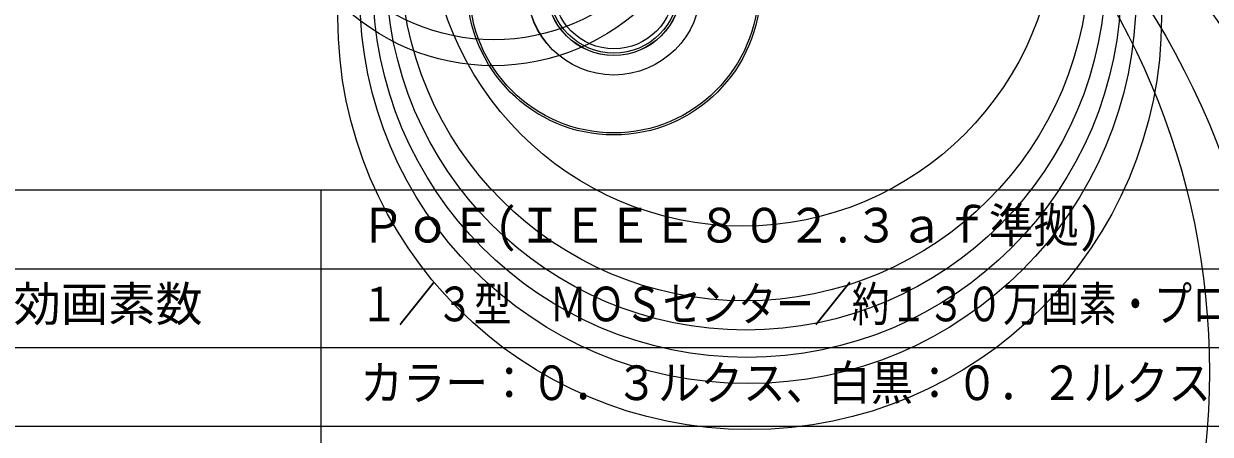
# Model space of a CAD drawing. Units: millimetres, scale not verified. Extents: x -485 to 425, y -876 to 214.
# Drawn here: x -41.6 to 33.7, y -17 to 9 of the extents above; entities that cross this region are included whole.
import ezdxf
from ezdxf.enums import TextEntityAlignment as Align

# ---------------------------------------------------------------- set-up
doc = ezdxf.new("R2010")
doc.units = ezdxf.units.MM
doc.header["$LTSCALE"] = 0.125
doc.layers.add('0-2_MOJI1', color=7, linetype='Continuous')
doc.layers.add('0-3_WAKU', color=1, linetype='Continuous', lineweight=18)
doc.layers.add('0-6_GAIKEI', color=1, linetype='Continuous', lineweight=18)
doc.styles.add('ＭＳ ゴシック', font='')
doc.styles.get('ＭＳ ゴシック').set_extended_font_data('MS Gothic')

msp = doc.modelspace()

# ---------------------------------------------------------------- linework, layer by layer
at = {"layer": '0-3_WAKU', "color": 4}
for p, q in [((-62.7449, -1.4967), (62.2551, -1.4967)), ((-22.7449, -1.4967), (-22.7449, -56.4967))]:
    msp.add_line(p, q, dxfattribs=at)
at = {"layer": '0-3_WAKU'}
for p, q in [((-62.7449, -6.4967), (62.2551, -6.4967)), ((-62.7449, -11.4967), (62.2551, -11.4967)), ((-62.7449, -16.4967), (62.2551, -16.4967))]:
    msp.add_line(p, q, dxfattribs=at)
at = {"layer": '0-6_GAIKEI'}
for centre, radius in [((6.8394, -23.6331), 59.8434), ((4.4673, 9.4297), 26.137), ((4.3601, 10.8365), 24.6265), ((4.0275, 16.128), 19.9233), ((4.2973, 11.6161), 23.7446), ((4.2317, 12.4331), 22.8253), ((4.1621, 13.3095), 21.8464), ((-29.9073, -420.6995), 454.8058), ((-29.6737, -414.9408), 449.1073), ((-29.4584, -409.6286), 443.8557), ((-29.3052, -405.8295), 440.1184), ((-29.274, -404.9416), 439.3599), ((-29.2336, -403.8998), 438.3823), ((-29.2094, -403.4278), 437.7797), ((-13.7377, -24.7412), 58.7074), ((-13.4179, -17.1628), 51.0574), ((-11.8108, 20.2829), 13.9019), ((-11.7735, 21.0729), 13.0461), ((-13.2435, -13.0625), 46.8884), ((-4.1533, 11.2869), 9.1684), ((-4.1533, 11.2869), 5.5013), ((-4.1533, 11.2869), 5.4987), ((-4.1533, 11.2869), 4.25), ((-4.1533, 11.2869), 4.1061), ((-4.1533, 11.2869), 3.83)]:
    msp.add_circle(centre, radius, dxfattribs=at)
at = {"layer": '0-6_GAIKEI', "color": 7}
for radius in [9.3, 4.2605]:
    msp.add_circle((-4.1533, 11.2869), radius, dxfattribs=at)

# ---------------------------------------------------------------- texts
at = {"layer": '0-2_MOJI1', "style": 'ＭＳ ゴシック'}
for s, width, p in [('ＰｏＥ(ＩＥＥＥ８０２.３ａｆ準拠)', 0.95, (-20.2449, -5.4967)), ('１／３型\u3000ＭＯＳセンター／約１３０万画素・プログレッシブ', 0.8, (-20.2449, -10.4967)), ('カラー：０．３ルクス、白黒：０．２ルクス（Ｆ１．３）', 0.9, (-20.2449, -15.4967))]:
    msp.add_text(s, height=2.199, dxfattribs=dict(at, width=width)).set_placement(p, align=Align.BOTTOM_LEFT)
msp.add_text('撮像素子／有効画素数', height=2.199, dxfattribs=at).set_placement((-60.2449, -10.4967), align=Align.BOTTOM_LEFT)

doc.saveas('drawing.dxf')
